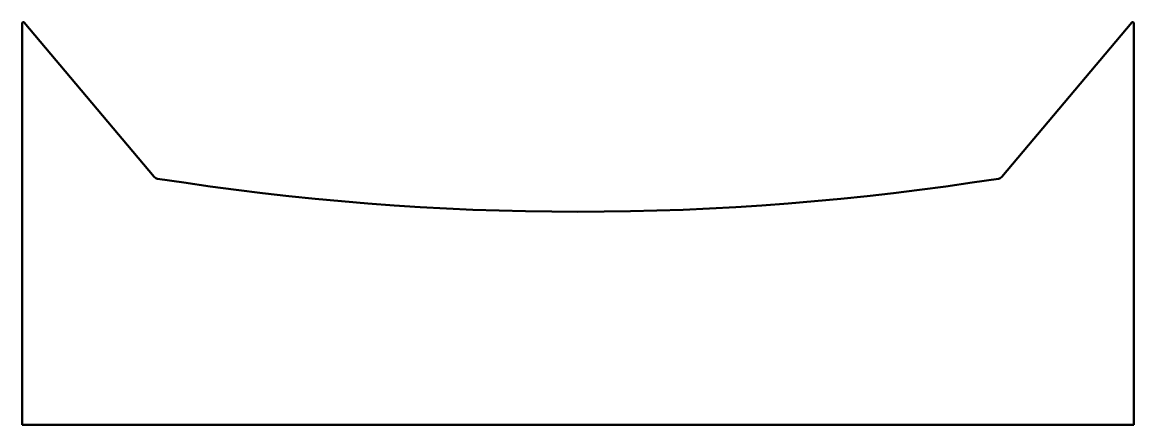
# Model space of a CAD drawing. Header units: millimetres. Extents: x -240 to 1735, y 0 to 715.
import ezdxf

# ---------------------------------------------------------------- set-up
doc = ezdxf.new("R2010")
doc.units = ezdxf.units.MM
doc.layers.add('IV_OUTER_PROFILE', color=7, linetype='Continuous', lineweight=50)

msp = doc.modelspace()

# ---------------------------------------------------------------- linework, layer by layer
at = {"layer": 'IV_OUTER_PROFILE'}
for p, q in [((-239.9, 714.7), (-240.3, 713.5)), ((-240.3, 713.5), (-240.3, 713.2)), ((-240.3, 0), (-240.3, 713.2)), ((-239, 715.4), (-239.9, 714.7)), ((-237.8, 715.4), (-239, 715.4)), ((-236.7, 714.8), (-237.8, 715.4)), ((-236.7, 714.8), (-5.8, 440.6)), ((1500.3, 440.6), (1731.2, 714.8)), ((1732.2, 715.5), (1731.2, 714.8)), ((1733.4, 715.4), (1732.2, 715.5)), ((1734.4, 714.7), (1733.4, 715.4)), ((1734.7, 713.5), (1734.4, 714.7)), ((1734.7, 713.2), (1734.7, 713.5)), ((1734.7, 0), (1734.7, 713.2)), ((-5.8, 440.6), (-2.9, 438.5)), ((-2.9, 438.5), (-1.5, 437.7)), ((-1.5, 437.7), (0, 437.4)), ((0, 437.4), (46.7, 430.3)), ((1447.8, 430.3), (1494.5, 437.4)), ((1494.5, 437.4), (1495.9, 437.8)), ((1495.9, 437.8), (1497.4, 438.5)), ((1497.4, 438.5), (1500.3, 440.6)), ((46.7, 430.3), (93.4, 423.6)), ((93.4, 423.6), (140.1, 417.4)), ((140.1, 417.4), (186.8, 411.7)), ((1307.6, 411.7), (1354.3, 417.4)), ((1354.3, 417.4), (1401, 423.6)), ((1401, 423.6), (1447.8, 430.3)), ((186.8, 411.7), (233.5, 406.4)), ((233.5, 406.4), (280.2, 401.6)), ((280.2, 401.6), (326.9, 397.2)), ((326.9, 397.2), (373.6, 393.3)), ((1120.8, 393.3), (1167.5, 397.2)), ((1167.5, 397.2), (1214.2, 401.6)), ((1214.2, 401.6), (1260.9, 406.4)), ((1260.9, 406.4), (1307.6, 411.7)), ((373.6, 393.3), (420.3, 389.9)), ((420.3, 389.9), (467, 386.9)), ((467, 386.9), (513.7, 384.3)), ((513.7, 384.3), (560.4, 382.3)), ((560.4, 382.3), (607.1, 380.7)), ((607.1, 380.7), (653.8, 379.5)), ((653.8, 379.5), (700.5, 378.8)), ((700.5, 378.8), (747.2, 378.6)), ((747.2, 378.6), (793.9, 378.8)), ((793.9, 378.8), (840.6, 379.5)), ((840.6, 379.5), (887.3, 380.7)), ((887.3, 380.7), (934, 382.3)), ((934, 382.3), (980.7, 384.3)), ((980.7, 384.3), (1027.4, 386.9)), ((1027.4, 386.9), (1074.1, 389.9)), ((1074.1, 389.9), (1120.8, 393.3)), ((-240.3, 0), (1734.7, 0))]:
    msp.add_line(p, q, dxfattribs=at)

doc.saveas('drawing.dxf')
